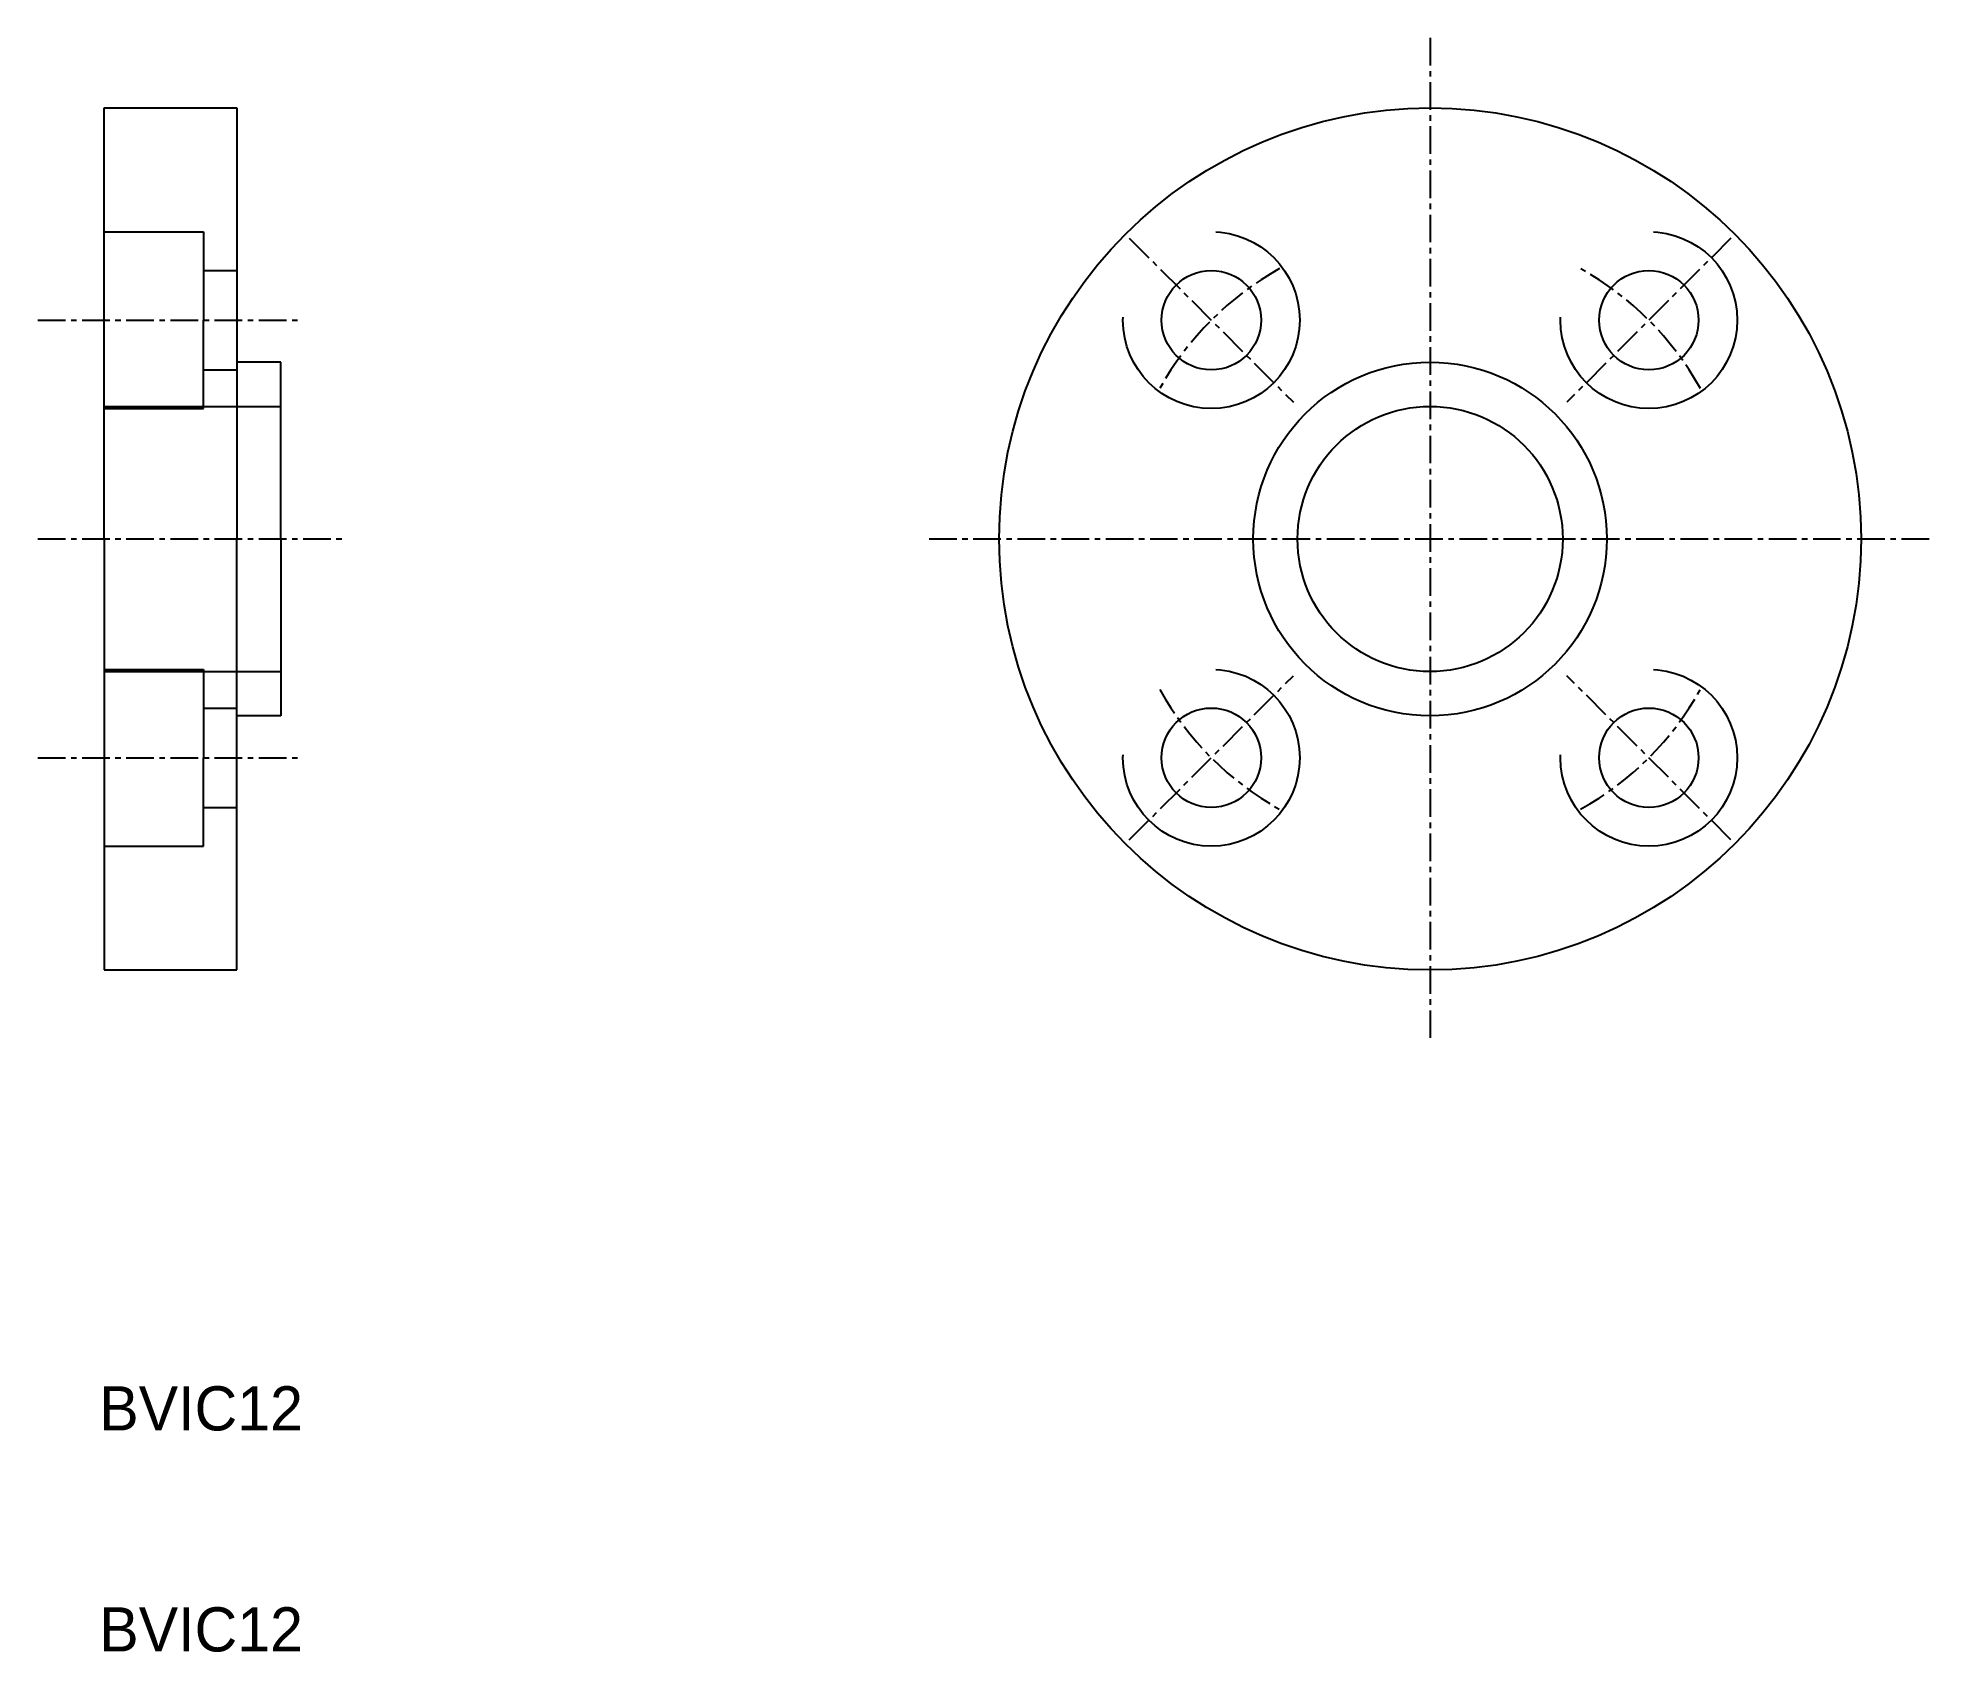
# Model space of a CAD drawing. Extents: x 153.3 to 238.9, y 79.8 to 152.8.
import ezdxf

# ---------------------------------------------------------------- set-up
doc = ezdxf.new("R2010")
doc.units = 0
doc.linetypes.add('CENTER', pattern=[2, 1.25, -0.25, 0.25, -0.25])
doc.linetypes.add('DASHED', pattern=[19.05, 12.7, -6.35])
doc.layers.get('0').update_dxf_attribs({"linetype": 'CONTINUOUS'})
doc.layers.add('CENTER', color=1, linetype='CENTER')

msp = doc.modelspace()

# ---------------------------------------------------------------- linework, layer by layer
for p, q in [((156.251, 130.157), (156.251, 149.657)), ((156.251, 149.657), (162.251, 149.657)), ((162.251, 149.657), (162.251, 130.157)), ((164.251, 138.157), (162.251, 138.157)), ((164.251, 130.157), (164.251, 138.157)), ((156.251, 130.157), (156.251, 110.657)), ((162.251, 110.657), (162.251, 130.157)), ((164.251, 130.157), (164.251, 122.157)), ((164.251, 122.157), (162.251, 122.157)), ((156.251, 110.657), (162.251, 110.657))]:
    msp.add_line(p, q)
at = {"color": 3, "linetype": 'DASHED'}
for p, q in [((156.251, 144.057), (160.751, 144.057)), ((160.751, 144.057), (160.751, 140.057)), ((160.751, 142.307), (162.251, 142.307)), ((160.751, 136.057), (160.751, 140.057)), ((160.751, 137.807), (162.251, 137.807)), ((156.251, 136.157), (164.251, 136.157)), ((156.251, 136.057), (160.751, 136.057)), ((156.251, 124.258), (160.751, 124.258)), ((160.751, 124.258), (160.751, 120.258)), ((156.251, 124.157), (164.251, 124.157)), ((160.751, 122.508), (162.251, 122.508)), ((160.751, 116.258), (160.751, 120.258)), ((160.751, 118.008), (162.251, 118.008)), ((156.251, 116.258), (160.751, 116.258))]:
    msp.add_line(p, q, dxfattribs=at)
for centre, radius in [((216.251, 130.157), 19.5), ((206.351, 140.057), 2.25), ((226.15, 140.057), 2.25), ((216.251, 130.157), 8), ((216.251, 130.157), 6), ((206.351, 120.258), 2.25), ((226.15, 120.258), 2.25)]:
    msp.add_circle(centre, radius)
for centre in [(206.351, 140.057), (226.15, 140.057), (206.351, 120.258), (226.15, 120.258)]:
    msp.add_circle(centre, 4, dxfattribs=at)
at = {"layer": 'CENTER', "color": 1, "linetype": 'CENTER'}
for p, q in [((216.251, 152.83), (216.251, 107.484)), ((202.639, 143.769), (210.064, 136.344)), ((229.863, 143.769), (222.438, 136.344)), ((153.251, 140.057), (165.251, 140.057)), ((153.251, 130.157), (167.227, 130.157)), ((193.578, 130.157), (238.924, 130.157)), ((202.639, 116.545), (210.064, 123.97)), ((229.863, 116.545), (222.438, 123.97)), ((153.251, 120.258), (165.251, 120.258))]:
    msp.add_line(p, q, dxfattribs=at)
for start, end in [(119.11747, 150.88253), (29.11747, 60.88253), (209.11747, 240.88253), (299.11747, 330.88253)]:
    msp.add_arc((216.251, 130.157), 14, start, end, dxfattribs=at)

# ---------------------------------------------------------------- texts
for p in [(156.031, 89.821), (156.031, 79.821)]:
    msp.add_text('BVIC12', height=2).set_placement(p)

doc.saveas('drawing.dxf')
